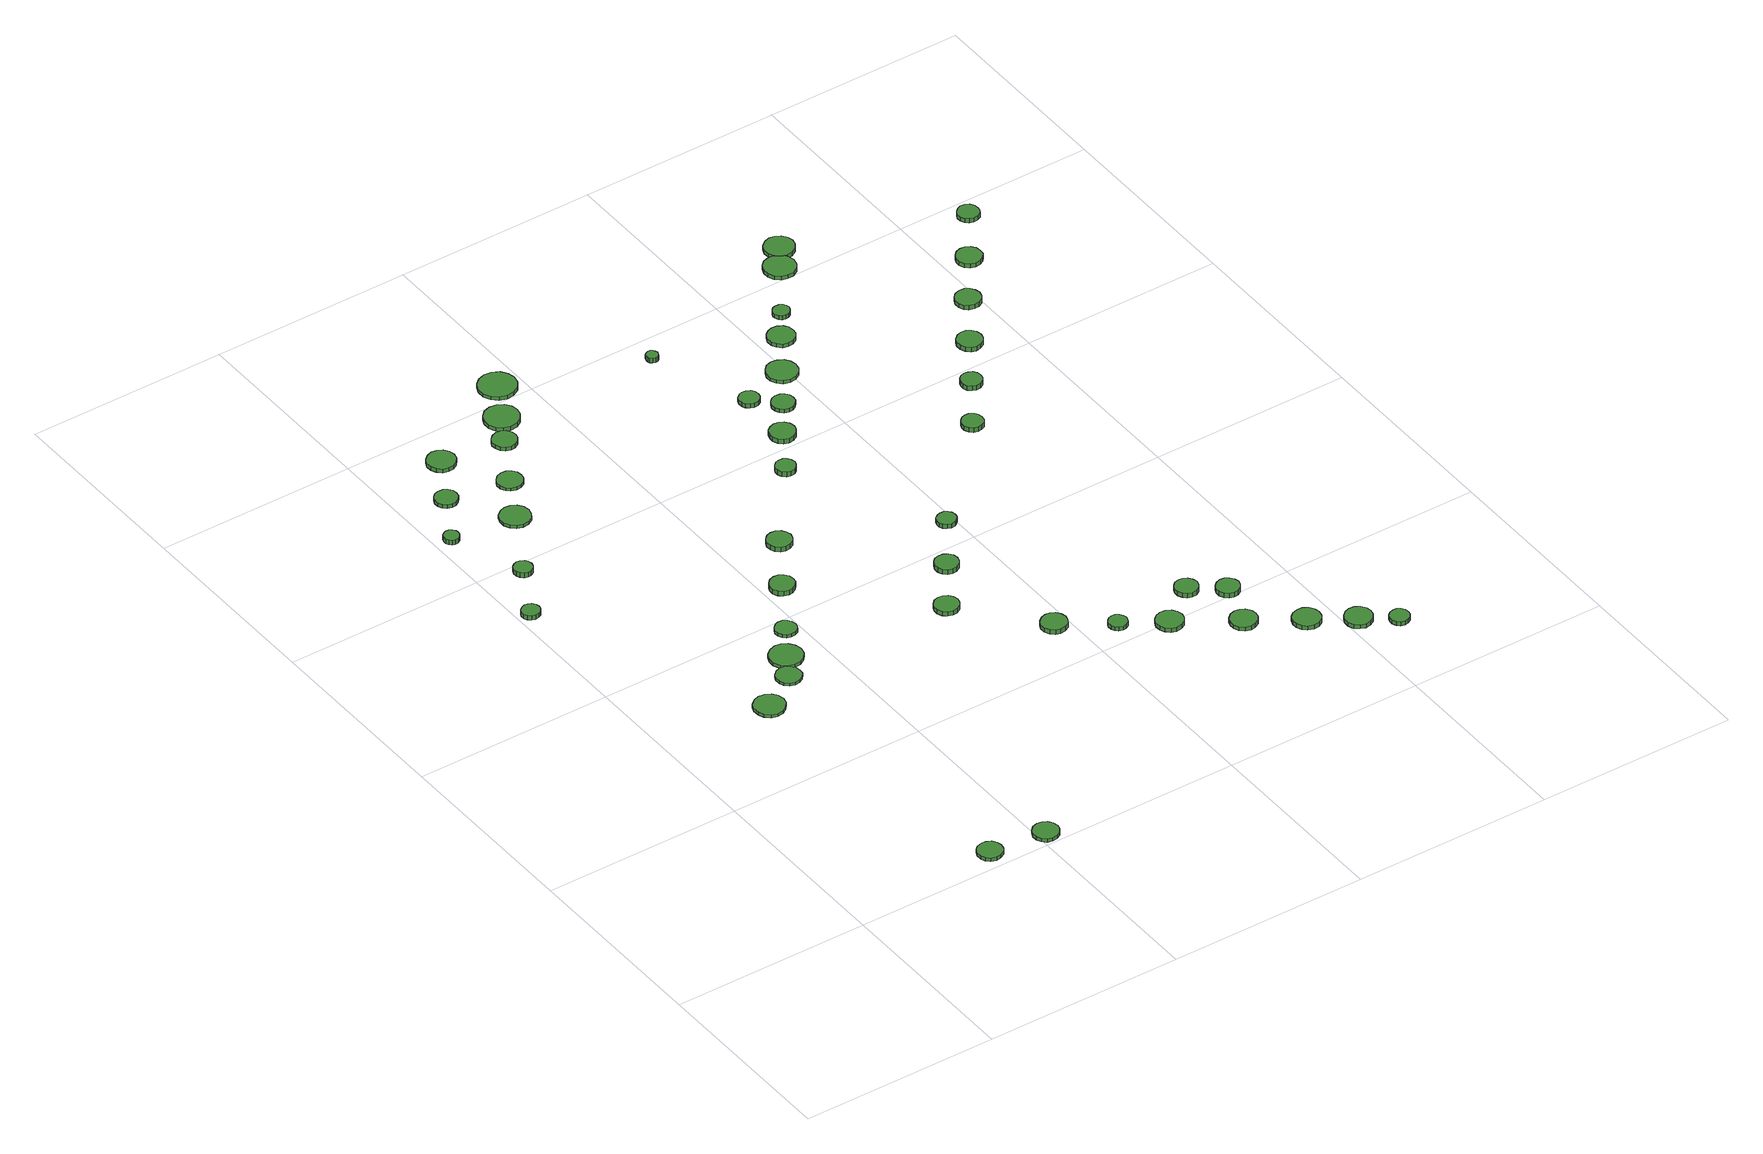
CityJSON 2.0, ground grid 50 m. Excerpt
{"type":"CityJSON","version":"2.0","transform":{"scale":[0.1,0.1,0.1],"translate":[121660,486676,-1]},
"CityObjects":{
"tree1":{"type":"SolitaryVegetationObject","attributes":{"function":"something"},"geometry":[{"type":"MultiSurface","lod":"1","boundaries":[[[0,1,2,3,4,5,6,7,8,9,10,11,12,13,14]],[[15,16,17,18,19,20,21,22,23,24,25,26,27,28,29]],[[0,29,28,1]],[[1,28,27,2]],[[2,27,26,3]],[[3,26,25,4]],[[4,25,24,5]],[[5,24,23,6]],[[6,23,22,7]],[[7,22,21,8]],[[8,21,20,9]],[[9,20,19,10]],[[10,19,18,11]],[[11,18,17,12]],[[12,17,16,13]],[[13,16,15,14]],[[14,15,29,0]]]}]},
"tree2":{"type":"SolitaryVegetationObject","attributes":{"function":"something"},"geometry":[{"type":"MultiSurface","lod":"1","boundaries":[[[30,31,32,33,34,35,36,37,38,39,40,41,42,43,44]],[[45,46,47,48,49,50,51,52,53,54,55,56,57,58,59]],[[30,59,58,31]],[[31,58,57,32]],[[32,57,56,33]],[[33,56,55,34]],[[34,55,54,35]],[[35,54,53,36]],[[36,53,52,37]],[[37,52,51,38]],[[38,51,50,39]],[[39,50,49,40]],[[40,49,48,41]],[[41,48,47,42]],[[42,47,46,43]],[[43,46,45,44]],[[44,45,59,30]]]}]},
"tree3":{"type":"SolitaryVegetationObject","attributes":{"function":"something"},"geometry":[{"type":"MultiSurface","lod":"1","boundaries":[[[60,61,62,63,64,65,66,67,68,69,70,71,72,73,74]],[[75,76,77,78,79,80,81,82,83,84,85,86,87,88,89]],[[60,89,88,61]],[[61,88,87,62]],[[62,87,86,63]],[[63,86,85,64]],[[64,85,84,65]],[[65,84,83,66]],[[66,83,82,67]],[[67,82,81,68]],[[68,81,80,69]],[[69,80,79,70]],[[70,79,78,71]],[[71,78,77,72]],[[72,77,76,73]],[[73,76,75,74]],[[74,75,89,60]]]}]},
"tree4":{"type":"SolitaryVegetationObject","attributes":{"function":"something"},"geometry":[{"type":"MultiSurface","lod":"1","boundaries":[[[90,91,92,93,94,95,96,97,98,99,100,101,102,103,104]],[[105,106,107,108,109,110,111,112,113,114,115,116,117,118,119]],[[90,119,118,91]],[[91,118,117,92]],[[92,117,116,93]],[[93,116,115,94]],[[94,115,114,95]],[[95,114,113,96]],[[96,113,112,97]],[[97,112,111,98]],[[98,111,110,99]],[[99,110,109,100]],[[100,109,108,101]],[[101,108,107,102]],[[102,107,106,103]],[[103,106,105,104]],[[104,105,119,90]]]}]},
"tree5":{"type":"SolitaryVegetationObject","attributes":{"function":"something"},"geometry":[{"type":"MultiSurface","lod":"1","boundaries":[[[120,121,122,123,124,125,126,127,128,129,130,131,132,133,134]],[[135,136,137,138,139,140,141,142,143,144,145,146,147,148,149]],[[120,149,148,121]],[[121,148,147,122]],[[122,147,146,123]],[[123,146,145,124]],[[124,145,144,125]],[[125,144,143,126]],[[126,143,142,127]],[[127,142,141,128]],[[128,141,140,129]],[[129,140,139,130]],[[130,139,138,131]],[[131,138,137,132]],[[132,137,136,133]],[[133,136,135,134]],[[134,135,149,120]]]}]},
"tree6":{"type":"SolitaryVegetationObject","attributes":{"function":"something"},"geometry":[{"type":"MultiSurface","lod":"1","boundaries":[[[150,151,152,153,154,155,156,157,158,159,160,161,162,163,164]],[[165,166,167,168,169,170,171,172,173,174,175,176,177,178,179]],[[150,179,178,151]],[[151,178,177,152]],[[152,177,176,153]],[[153,176,175,154]],[[154,175,174,155]],[[155,174,173,156]],[[156,173,172,157]],[[157,172,171,158]],[[158,171,170,159]],[[159,170,169,160]],[[160,169,168,161]],[[161,168,167,162]],[[162,167,166,163]],[[163,166,165,164]],[[164,165,179,150]]]}]},
"tree7":{"type":"SolitaryVegetationObject","attributes":{"function":"something"},"geometry":[{"type":"MultiSurface","lod":"1","boundaries":[[[180,181,182,183,184,185,186,187,188,189,190,191,192,193,194]],[[195,196,197,198,199,200,201,202,203,204,205,206,207,208,209]],[[180,209,208,181]],[[181,208,207,182]],[[182,207,206,183]],[[183,206,205,184]],[[184,205,204,185]],[[185,204,203,186]],[[186,203,202,187]],[[187,202,201,188]],[[188,201,200,189]],[[189,200,199,190]],[[190,199,198,191]],[[191,198,197,192]],[[192,197,196,193]],[[193,196,195,194]],[[194,195,209,180]]]}]},
"tree8":{"type":"SolitaryVegetationObject","attributes":{"function":"something"},"geometry":[{"type":"MultiSurface","lod":"1","boundaries":[[[210,211,212,213,214,215,216,217,218,219,220,221,222,223,224]],[[225,226,227,228,229,230,231,232,233,234,235,236,237,238,239]],[[210,239,238,211]],[[211,238,237,212]],[[212,237,236,213]],[[213,236,235,214]],[[214,235,234,215]],[[215,234,233,216]],[[216,233,232,217]],[[217,232,231,218]],[[218,231,230,219]],[[219,230,229,220]],[[220,229,228,221]],[[221,228,227,222]],[[222,227,226,223]],[[223,226,225,224]],[[224,225,239,210]]]}]},
"tree9":{"type":"SolitaryVegetationObject","attributes":{"function":"something"},"geometry":[{"type":"MultiSurface","lod":"1","boundaries":[[[240,241,242,243,244,245,246,247,248,249,250,251,252,253,254]],[[255,256,257,258,259,260,261,262,263,264,265,266,267,268,269]],[[240,269,268,241]],[[241,268,267,242]],[[242,267,266,243]],[[243,266,265,244]],[[244,265,264,245]],[[245,264,263,246]],[[246,263,262,247]],[[247,262,261,248]],[[248,261,260,249]],[[249,260,259,250]],[[250,259,258,251]],[[251,258,257,252]],[[252,257,256,253]],[[253,256,255,254]],[[254,255,269,240]]]}]},
"tree10":{"type":"SolitaryVegetationObject","attributes":{"function":"something"},"geometry":[{"type":"MultiSurface","lod":"1","boundaries":[[[270,271,272,273,274,275,276,277,278,279,280,281,282,283,284]],[[285,286,287,288,289,290,291,292,293,294,295,296,297,298,299]],[[270,299,298,271]],[[271,298,297,272]],[[272,297,296,273]],[[273,296,295,274]],[[274,295,294,275]],[[275,294,293,276]],[[276,293,292,277]],[[277,292,291,278]],[[278,291,290,279]],[[279,290,289,280]],[[280,289,288,281]],[[281,288,287,282]],[[282,287,286,283]],[[283,286,285,284]],[[284,285,299,270]]]}]},
"tree11":{"type":"SolitaryVegetationObject","attributes":{"function":"something"},"geometry":[{"type":"MultiSurface","lod":"1","boundaries":[[[300,301,302,303,304,305,306,307,308,309,310,311,312,313,314]],[[315,316,317,318,319,320,321,322,323,324,325,326,327,328,329]],[[300,329,328,301]],[[301,328,327,302]],[[302,327,326,303]],[[303,326,325,304]],[[304,325,324,305]],[[305,324,323,306]],[[306,323,322,307]],[[307,322,321,308]],[[308,321,320,309]],[[309,320,319,310]],[[310,319,318,311]],[[311,318,317,312]],[[312,317,316,313]],[[313,316,315,314]],[[314,315,329,300]]]}]},
"tree12":{"type":"SolitaryVegetationObject","attributes":{"function":"something"},"geometry":[{"type":"MultiSurface","lod":"1","boundaries":[[[330,331,332,333,334,335,336,337,338,339,340,341,342,343,344]],[[345,346,347,348,349,350,351,352,353,354,355,356,357,358,359]],[[330,359,358,331]],[[331,358,357,332]],[[332,357,356,333]],[[333,356,355,334]],[[334,355,354,335]],[[335,354,353,336]],[[336,353,352,337]],[[337,352,351,338]],[[338,351,350,339]],[[339,350,349,340]],[[340,349,348,341]],[[341,348,347,342]],[[342,347,346,343]],[[343,346,345,344]],[[344,345,359,330]]]}]},
"tree13":{"type":"SolitaryVegetationObject","attributes":{"function":"something"},"geometry":[{"type":"MultiSurface","lod":"1","boundaries":[[[360,361,362,363,364,365,366,367,368,369,370,371,372,373,374]],[[375,376,377,378,379,380,381,382,383,384,385,386,387,388,389]],[[360,389,388,361]],[[361,388,387,362]],[[362,387,386,363]],[[363,386,385,364]],[[364,385,384,365]],[[365,384,383,366]],[[366,383,382,367]],[[367,382,381,368]],[[368,381,380,369]],[[369,380,379,370]],[[370,379,378,371]],[[371,378,377,372]],[[372,377,376,373]],[[373,376,375,374]],[[374,375,389,360]]]}]},
"tree14":{"type":"SolitaryVegetationObject","attributes":{"function":"something"},"geometry":[{"type":"MultiSurface","lod":"1","boundaries":[[[390,391,392,393,394,395,396,397,398,399,400,401,402,403,404]],[[405,406,407,408,409,410,411,412,413,414,415,416,417,418,419]],[[390,419,418,391]],[[391,418,417,392]],[[392,417,416,393]],[[393,416,415,394]],[[394,415,414,395]],[[395,414,413,396]],[[396,413,412,397]],[[397,412,411,398]],[[398,411,410,399]],[[399,410,409,400]],[[400,409,408,401]],[[401,408,407,402]],[[402,407,406,403]],[[403,406,405,404]],[[404,405,419,390]]]}]},
"tree15":{"type":"SolitaryVegetationObject","attributes":{"function":"something"},"geometry":[{"type":"MultiSurface","lod":"1","boundaries":[[[420,421,422,423,424,425,426,427,428,429,430,431,432,433,434]],[[435,436,437,438,439,440,441,442,443,444,445,446,447,448,449]],[[420,449,448,421]],[[421,448,447,422]],[[422,447,446,423]],[[423,446,445,424]],[[424,445,444,425]],[[425,444,443,426]],[[426,443,442,427]],[[427,442,441,428]],[[428,441,440,429]],[[429,440,439,430]],[[430,439,438,431]],[[431,438,437,432]],[[432,437,436,433]],[[433,436,435,434]],[[434,435,449,420]]]}]},
"tree16":{"type":"SolitaryVegetationObject","attributes":{"function":"something"},"geometry":[{"type":"MultiSurface","lod":"1","boundaries":[[[450,451,452,453,454,455,456,457,458,459,460,461,462,463,464]],[[465,466,467,468,469,470,471,472,473,474,475,476,477,478,479]],[[450,479,478,451]],[[451,478,477,452]],[[452,477,476,453]],[[453,476,475,454]],[[454,475,474,455]],[[455,474,473,456]],[[456,473,472,457]],[[457,472,471,458]],[[458,471,470,459]],[[459,470,469,460]],[[460,469,468,461]],[[461,468,467,462]],[[462,467,466,463]],[[463,466,465,464]],[[464,465,479,450]]]}]},
"tree17":{"type":"SolitaryVegetationObject","attributes":{"function":"something"},"geometry":[{"type":"MultiSurface","lod":"1","boundaries":[[[480,481,482,483,484,485,486,487,488,489,490,491,492,493,494]],[[495,496,497,498,499,500,501,502,503,504,505,506,507,508,509]],[[480,509,508,481]],[[481,508,507,482]],[[482,507,506,483]],[[483,506,505,484]],[[484,505,504,485]],[[485,504,503,486]],[[486,503,502,487]],[[487,502,501,488]],[[488,501,500,489]],[[489,500,499,490]],[[490,499,498,491]],[[491,498,497,492]],[[492,497,496,493]],[[493,496,495,494]],[[494,495,509,480]]]}]},
"tree18":{"type":"SolitaryVegetationObject","attributes":{"function":"something"},"geometry":[{"type":"MultiSurface","lod":"1","boundaries":[[[510,511,512,513,514,515,516,517,518,519,520,521,522,523,524]],[[525,526,527,528,529,530,531,532,533,534,535,536,537,538,539]],[[510,539,538,511]],[[511,538,537,512]],[[512,537,536,513]],[[513,536,535,514]],[[514,535,534,515]],[[515,534,533,516]],[[516,533,532,517]],[[517,532,531,518]],[[518,531,530,519]],[[519,530,529,520]],[[520,529,528,521]],[[521,528,527,522]],[[522,527,526,523]],[[523,526,525,524]],[[524,525,539,510]]]}]},
"tree19":{"type":"SolitaryVegetationObject","attributes":{"function":"something"},"geometry":[{"type":"MultiSurface","lod":"1","boundaries":[[[540,541,542,543,544,545,546,547,548,549,550,551,552,553,554]],[[555,556,557,558,559,560,561,562,563,564,565,566,567,568,569]],[[540,569,568,541]],[[541,568,567,542]],[[542,567,566,543]],[[543,566,565,544]],[[544,565,564,545]],[[545,564,563,546]],[[546,563,562,547]],[[547,562,561,548]],[[548,561,560,549]],[[549,560,559,550]],[[550,559,558,551]],[[551,558,557,552]],[[552,557,556,553]],[[553,556,555,554]],[[554,555,569,540]]]}]},
"tree20":{"type":"SolitaryVegetationObject","attributes":{"function":"something"},"geometry":[{"type":"MultiSurface","lod":"1","boundaries":[[[570,571,572,573,574,575,576,577,578,579,580,581,582,583,584]],[[585,586,587,588,589,590,591,592,593,594,595,596,597,598,599]],[[570,599,598,571]],[[571,598,597,572]],[[572,597,596,573]],[[573,596,595,574]],[[574,595,594,575]],[[575,594,593,576]],[[576,593,592,577]],[[577,592,591,578]],[[578,591,590,579]],[[579,590,589,580]],[[580,589,588,581]],[[581,588,587,582]],[[582,587,586,583]],[[583,586,585,584]],[[584,585,599,570]]]}]},
"tree21":{"type":"SolitaryVegetationObject","attributes":{"function":"something"},"geometry":[{"type":"MultiSurface","lod":"1","boundaries":[[[600,601,602,603,604,605,606,607,608,609,610,611,612,613,614]],[[615,616,617,618,619,620,621,622,623,624,625,626,627,628,629]],[[600,629,628,601]],[[601,628,627,602]],[[602,627,626,603]],[[603,626,625,604]],[[604,625,624,605]],[[605,624,623,606]],[[606,623,622,607]],[[607,622,621,608]],[[608,621,620,609]],[[609,620,619,610]],[[610,619,618,611]],[[611,618,617,612]],[[612,617,616,613]],[[613,616,615,614]],[[614,615,629,600]]]}]},
"tree22":{"type":"SolitaryVegetationObject","attributes":{"function":"something"},"geometry":[{"type":"MultiSurface","lod":"1","boundaries":[[[630,631,632,633,634,635,636,637,638,639,640,641,642,643,644]],[[645,646,647,648,649,650,651,652,653,654,655,656,657,658,659]],[[630,659,658,631]],[[631,658,657,632]],[[632,657,656,633]],[[633,656,655,634]],[[634,655,654,635]],[[635,654,653,636]],[[636,653,652,637]],[[637,652,651,638]],[[638,651,650,639]],[[639,650,649,640]],[[640,649,648,641]],[[641,648,647,642]],[[642,647,646,643]],[[643,646,645,644]],[[644,645,659,630]]]}]},
"tree23":{"type":"SolitaryVegetationObject","attributes":{"function":"something"},"geometry":[{"type":"MultiSurface","lod":"1","boundaries":[[[660,661,662,663,664,665,666,667,668,669,670,671,672,673,674]],[[675,676,677,678,679,680,681,682,683,684,685,686,687,688,689]],[[660,689,688,661]],[[661,688,687,662]],[[662,687,686,663]],[[663,686,685,664]],[[664,685,684,665]],[[665,684,683,666]],[[666,683,682,667]],[[667,682,681,668]],[[668,681,680,669]],[[669,680,679,670]],[[670,679,678,671]],[[671,678,677,672]],[[672,677,676,673]],[[673,676,675,674]],[[674,675,689,660]]]}]},
"tree24":{"type":"SolitaryVegetationObject","attributes":{"function":"something"},"geometry":[{"type":"MultiSurface","lod":"1","boundaries":[[[690,691,692,693,694,695,696,697,698,699,700,701,702,703,704]],[[705,706,707,708,709,710,711,712,713,714,715,716,717,718,719]],[[690,719,718,691]],[[691,718,717,692]],[[692,717,716,693]],[[693,716,715,694]],[[694,715,714,695]],[[695,714,713,696]],[[696,713,712,697]],[[697,712,711,698]],[[698,711,710,699]],[[699,710,709,700]],[[700,709,708,701]],[[701,708,707,702]],[[702,707,706,703]],[[703,706,705,704]],[[704,705,719,690]]]}]},
"tree25":{"type":"SolitaryVegetationObject","attributes":{"function":"something"},"geometry":[{"type":"MultiSurface","lod":"1","boundaries":[[[720,721,722,723,724,725,726,727,728,729,730,731,732,733,734]],[[735,736,737,738,739,740,741,742,743,744,745,746,747,748,749]],[[720,749,748,721]],[[721,748,747,722]],[[722,747,746,723]],[[723,746,745,724]],[[724,745,744,725]],[[725,744,743,726]],[[726,743,742,727]],[[727,742,741,728]],[[728,741,740,729]],[[729,740,739,730]],[[730,739,738,731]],[[731,738,737,732]],[[732,737,736,733]],[[733,736,735,734]],[[734,735,749,720]]]}]},
"tree26":{"type":"SolitaryVegetationObject","attributes":{"function":"something"},"geometry":[{"type":"MultiSurface","lod":"1","boundaries":[[[750,751,752,753,754,755,756,757,758,759,760,761,762,763,764]],[[765,766,767,768,769,770,771,772,773,774,775,776,777,778,779]],[[750,779,778,751]],[[751,778,777,752]],[[752,777,776,753]],[[753,776,775,754]],[[754,775,774,755]],[[755,774,773,756]],[[756,773,772,757]],[[757,772,771,758]],[[758,771,770,759]],[[759,770,769,760]],[[760,769,768,761]],[[761,768,767,762]],[[762,767,766,763]],[[763,766,765,764]],[[764,765,779,750]]]}]},
"tree27":{"type":"SolitaryVegetationObject","attributes":{"function":"something"},"geometry":[{"type":"MultiSurface","lod":"1","boundaries":[[[780,781,782,783,784,785,786,787,788,789,790,791,792,793,794]],[[795,796,797,798,799,800,801,802,803,804,805,806,807,808,809]],[[780,809,808,781]],[[781,808,807,782]],[[782,807,806,783]],[[783,806,805,784]],[[784,805,804,785]],[[785,804,803,786]],[[786,803,802,787]],[[787,802,801,788]],[[788,801,800,789]],[[789,800,799,790]],[[790,799,798,791]],[[791,798,797,792]],[[792,797,796,793]],[[793,796,795,794]],[[794,795,809,780]]]}]},
"tree28":{"type":"SolitaryVegetationObject","attributes":{"function":"something"},"geometry":[{"type":"MultiSurface","lod":"1","boundaries":[[[810,811,812,813,814,815,816,817,818,819,820,821,822,823,824]],[[825,826,827,828,829,830,831,832,833,834,835,836,837,838,839]],[[810,839,838,811]],[[811,838,837,812]],[[812,837,836,813]],[[813,836,835,814]],[[814,835,834,815]],[[815,834,833,816]],[[816,833,832,817]],[[817,832,831,818]],[[818,831,830,819]],[[819,830,829,820]],[[820,829,828,821]],[[821,828,827,822]],[[822,827,826,823]],[[823,826,825,824]],[[824,825,839,810]]]}]},
"tree29":{"type":"SolitaryVegetationObject","attributes":{"function":"something"},"geometry":[{"type":"MultiSurface","lod":"1","boundaries":[[[840,841,842,843,844,845,846,847,848,849,850,851,852,853,854]],[[855,856,857,858,859,860,861,862,863,864,865,866,867,868,869]],[[840,869,868,841]],[[841,868,867,842]],[[842,867,866,843]],[[843,866,865,844]],[[844,865,864,845]],[[845,864,863,846]],[[846,863,862,847]],[[847,862,861,848]],[[848,861,860,849]],[[849,860,859,850]],[[850,859,858,851]],[[851,858,857,852]],[[852,857,856,853]],[[853,856,855,854]],[[854,855,869,840]]]}]},
"tree30":{"type":"SolitaryVegetationObject","attributes":{"function":"something"},"geometry":[{"type":"MultiSurface","lod":"1","boundaries":[[[870,871,872,873,874,875,876,877,878,879,880,881,882,883,884]],[[885,886,887,888,889,890,891,892,893,894,895,896,897,898,899]],[[870,899,898,871]],[[871,898,897,872]],[[872,897,896,873]],[[873,896,895,874]],[[874,895,894,875]],[[875,894,893,876]],[[876,893,892,877]],[[877,892,891,878]],[[878,891,890,879]],[[879,890,889,880]],[[880,889,888,881]],[[881,888,887,882]],[[882,887,886,883]],[[883,886,885,884]],[[884,885,899,870]]]}]},
"tree31":{"type":"SolitaryVegetationObject","attributes":{"function":"something"},"geometry":[{"type":"MultiSurface","lod":"1","boundaries":[[[900,901,902,903,904,905,906,907,908,909,910,911,912,913,914]],[[915,916,917,918,919,920,921,922,923,924,925,926,927,928,929]],[[900,929,928,901]],[[901,928,927,902]],[[902,927,926,903]],[[903,926,925,904]],[[904,925,924,905]],[[905,924,923,906]],[[906,923,922,907]],[[907,922,921,908]],[[908,921,920,909]],[[909,920,919,910]],[[910,919,918,911]],[[911,918,917,912]],[[912,917,916,913]],[[913,916,915,914]],[[914,915,929,900]]]}]},
"tree32":{"type":"SolitaryVegetationObject","attributes":{"function":"something"},"geometry":[{"type":"MultiSurface","lod":"1","boundaries":[[[930,931,932,933,934,935,936,937,938,939,940,941,942,943,944]],[[945,946,947,948,949,950,951,952,953,954,955,956,957,958,959]],[[930,959,958,931]],[[931,958,957,932]],[[932,957,956,933]],[[933,956,955,934]],[[934,955,954,935]],[[935,954,953,936]],[[936,953,952,937]],[[937,952,951,938]],[[938,951,950,939]],[[939,950,949,940]],[[940,949,948,941]],[[941,948,947,942]],[[942,947,946,943]],[[943,946,945,944]],[[944,945,959,930]]]}]},
"tree33":{"type":"SolitaryVegetationObject","attributes":{"function":"something"},"geometry":[{"type":"MultiSurface","lod":"1","boundaries":[[[960,961,962,963,964,965,966,967,968,969,970,971,972,973,974]],[[975,976,977,978,979,980,981,982,983,984,985,986,987,988,989]],[[960,989,988,961]],[[961,988,987,962]],[[962,987,986,963]],[[963,986,985,964]],[[964,985,984,965]],[[965,984,983,966]],[[966,983,982,967]],[[967,982,981,968]],[[968,981,980,969]],[[969,980,979,970]],[[970,979,978,971]],[[971,978,977,972]],[[972,977,976,973]],[[973,976,975,974]],[[974,975,989,960]]]}]},
"tree34":{"type":"SolitaryVegetationObject","attributes":{"function":"something"},"geometry":[{"type":"MultiSurface","lod":"1","boundaries":[[[990,991,992,993,994,995,996,997,998,999,1000,1001,1002,1003,1004]],[[1005,1006,1007,1008,1009,1010,1011,1012,1013,1014,1015,1016,1017,1018,1019]],[[990,1019,1018,991]],[[991,1018,1017,992]],[[992,1017,1016,993]],[[993,1016,1015,994]],[[994,1015,1014,995]],[[995,1014,1013,996]],[[996,1013,1012,997]],[[997,1012,1011,998]],[[998,1011,1010,999]],[[999,1010,1009,1000]],[[1000,1009,1008,1001]],[[1001,1008,1007,1002]],[[1002,1007,1006,1003]],[[1003,1006,1005,1004]],[[1004,1005,1019,990]]]}]},
"tree35":{"type":"SolitaryVegetationObject","attributes":{"function":"something"},"geometry":[{"type":"MultiSurface","lod":"1","boundaries":[[[1020,1021,1022,1023,1024,1025,1026,1027,1028,1029,1030,1031,1032,1033,1034]],[[1035,1036,1037,1038,1039,1040,1041,1042,1043,1044,1045,1046,1047,1048,1049]],[[1020,1049,1048,1021]],[[1021,1048,1047,1022]],[[1022,1047,1046,1023]],[[1023,1046,1045,1024]],[[1024,1045,1044,1025]],[[1025,1044,1043,1026]],[[1026,1043,1042,1027]],[[1027,1042,1041,1028]],[[1028,1041,1040,1029]],[[1029,1040,1039,1030]],[[1030,1039,1038,1031]],[[1031,1038,1037,1032]],[[1032,1037,1036,1033]],[[1033,1036,1035,1034]],[[1034,1035,1049,1020]]]}]},
"tree36":{"type":"SolitaryVegetationObject","attributes":{"function":"something"},"geometry":[{"type":"MultiSurface","lod":"1","boundaries":[[[1050,1051,1052,1053,1054,1055,1056,1057,1058,1059,1060,1061,1062,1063,1064]],[[1065,1066,1067,1068,1069,1070,1071,1072,1073,1074,1075,1076,1077,1078,1079]],[[1050,1079,1078,1051]],[[1051,1078,1077,1052]],[[1052,1077,1076,1053]],[[1053,1076,1075,1054]],[[1054,1075,1074,1055]],[[1055,1074,1073,1056]],[[1056,1073,1072,1057]],[[1057,1072,1071,1058]],[[1058,1071,1070,1059]],[[1059,1070,1069,1060]],[[1060,1069,1068,1061]],[[1061,1068,1067,1062]],[[1062,1067,1066,1063]],[[1063,1066,1065,1064]],[[1064,1065,1079,1050]]]}]},
"tree37":{"type":"SolitaryVegetationObject","attributes":{"function":"something"},"geometry":[{"type":"MultiSurface","lod":"1","boundaries":[[[1080,1081,1082,1083,1084,1085,1086,1087,1088,1089,1090,1091,1092,1093,1094]],[[1095,1096,1097,1098,1099,1100,1101,1102,1103,1104,1105,1106,1107,1108,1109]],[[1080,1109,1108,1081]],[[1081,1108,1107,1082]],[[1082,1107,1106,1083]],[[1083,1106,1105,1084]],[[1084,1105,1104,1085]],[[1085,1104,1103,1086]],[[1086,1103,1102,1087]],[[1087,1102,1101,1088]],[[1088,1101,1100,1089]],[[1089,1100,1099,1090]],[[1090,1099,1098,1091]],[[1091,1098,1097,1092]],[[1092,1097,1096,1093]],[[1093,1096,1095,1094]],[[1094,1095,1109,1080]]]}]},
"tree38":{"type":"SolitaryVegetationObject","attributes":{"function":"something"},"geometry":[{"type":"MultiSurface","lod":"1","boundaries":[[[1110,1111,1112,1113,1114,1115,1116,1117,1118,1119,1120,1121,1122,1123,1124]],[[1125,1126,1127,1128,1129,1130,1131,1132,1133,1134,1135,1136,1137,1138,1139]],[[1110,1139,1138,1111]],[[1111,1138,1137,1112]],[[1112,1137,1136,1113]],[[1113,1136,1135,1114]],[[1114,1135,1134,1115]],[[1115,1134,1133,1116]],[[1116,1133,1132,1117]],[[1117,1132,1131,1118]],[[1118,1131,1130,1119]],[[1119,1130,1129,1120]],[[1120,1129,1128,1121]],[[1121,1128,1127,1122]],[[1122,1127,1126,1123]],[[1123,1126,1125,1124]],[[1124,1125,1139,1110]]]}]},
"tree39":{"type":"SolitaryVegetationObject","attributes":{"function":"something"},"geometry":[{"type":"MultiSurface","lod":"1","boundaries":[[[1140,1141,1142,1143,1144,1145,1146,1147,1148,1149,1150,1151,1152,1153,1154]],[[1155,1156,1157,1158,1159,1160,1161,1162,1163,1164,1165,1166,1167,1168,1169]],[[1140,1169,1168,1141]],[[1141,1168,1167,1142]],[[1142,1167,1166,1143]],[[1143,1166,1165,1144]],[[1144,1165,1164,1145]],[[1145,1164,1163,1146]],[[1146,1163,1162,1147]],[[1147,1162,1161,1148]],[[1148,1161,1160,1149]],[[1149,1160,1159,1150]],[[1150,1159,1158,1151]],[[1151,1158,1157,1152]],[[1152,1157,1156,1153]],[[1153,1156,1155,1154]],[[1154,1155,1169,1140]]]}]},
"tree40":{"type":"SolitaryVegetationObject","attributes":{"function":"something"},"geometry":[{"type":"MultiSurface","lod":"1","boundaries":[[[1170,1171,1172,1173,1174,1175,1176,1177,1178,1179,1180,1181,1182,1183,1184]],[[1185,1186,1187,1188,1189,1190,1191,1192,1193,1194,1195,1196,1197,1198,1199]],[[1170,1199,1198,1171]],[[1171,1198,1197,1172]],[[1172,1197,1196,1173]],[[1173,1196,1195,1174]],[[1174,1195,1194,1175]],[[1175,1194,1193,1176]],[[1176,1193,1192,1177]],[[1177,1192,1191,1178]],[[1178,1191,1190,1179]],[[1179,1190,1189,1180]],[[1180,1189,1188,1181]],[[1181,1188,1187,1182]],[[1182,1187,1186,1183]],[[1183,1186,1185,1184]],[[1184,1185,1199,1170]]]}]},
"tree41":{"type":"SolitaryVegetationObject","attributes":{"function":"something"},"geometry":[{"type":"MultiSurface","lod":"1","boundaries":[[[1200,1201,1202,1203,1204,1205,1206,1207,1208,1209,1210,1211,1212,1213,1214]],[[1215,1216,1217,1218,1219,1220,1221,1222,1223,1224,1225,1226,1227,1228,1229]],[[1200,1229,1228,1201]],[[1201,1228,1227,1202]],[[1202,1227,1226,1203]],[[1203,1226,1225,1204]],[[1204,1225,1224,1205]],[[1205,1224,1223,1206]],[[1206,1223,1222,1207]],[[1207,1222,1221,1208]],[[1208,1221,1220,1209]],[[1209,1220,1219,1210]],[[1210,1219,1218,1211]],[[1211,1218,1217,1212]],[[1212,1217,1216,1213]],[[1213,1216,1215,1214]],[[1214,1215,1229,1200]]]}]},
"tree42":{"type":"SolitaryVegetationObject","attributes":{"function":"something"},"geometry":[{"type":"MultiSurface","lod":"1","boundaries":[[[1230,1231,1232,1233,1234,1235,1236,1237,1238,1239,1240,1241,1242,1243,1244]],[[1245,1246,1247,1248,1249,1250,1251,1252,1253,1254,1255,1256,1257,1258,1259]],[[1230,1259,1258,1231]],[[1231,1258,1257,1232]],[[1232,1257,1256,1233]],[[1233,1256,1255,1234]],[[1234,1255,1254,1235]],[[1235,1254,1253,1236]],[[1236,1253,1252,1237]],[[1237,1252,1251,1238]],[[1238,1251,1250,1239]],[[1239,1250,1249,1240]],[[1240,1249,1248,1241]],[[1241,1248,1247,1242]],[[1242,1247,1246,1243]],[[1243,1246,1245,1244]],[[1244,1245,1259,1230]]]}]},
"tree43":{"type":"SolitaryVegetationObject","attributes":{"function":"something"},"geometry":[{"type":"MultiSurface","lod":"1","boundaries":[[[1260,1261,1262,1263,1264,1265,1266,1267,1268,1269,1270,1271,1272,1273,1274]],[[1275,1276,1277,1278,1279,1280,1281,1282,1283,1284,1285,1286,1287,1288,1289]],[[1260,1289,1288,1261]],[[1261,1288,1287,1262]],[[1262,1287,1286,1263]],[[1263,1286,1285,1264]],[[1264,1285,1284,1265]],[[1265,1284,1283,1266]],[[1266,1283,1282,1267]],[[1267,1282,1281,1268]],[[1268,1281,1280,1269]],[[1269,1280,1279,1270]],[[1270,1279,1278,1271]],[[1271,1278,1277,1272]],[[1272,1277,1276,1273]],[[1273,1276,1275,1274]],[[1274,1275,1289,1260]]]}]},
"tree44":{"type":"SolitaryVegetationObject","attributes":{"function":"something"},"geometry":[{"type":"MultiSurface","lod":"1","boundaries":[[[1290,1291,1292,1293,1294,1295,1296,1297,1298,1299,1300,1301,1302,1303,1304]],[[1305,1306,1307,1308,1309,1310,1311,1312,1313,1314,1315,1316,1317,1318,1319]],[[1290,1319,1318,1291]],[[1291,1318,1317,1292]],[[1292,1317,1316,1293]],[[1293,1316,1315,1294]],[[1294,1315,1314,1295]],[[1295,1314,1313,1296]],[[1296,1313,1312,1297]],[[1297,1312,1311,1298]],[[1298,1311,1310,1299]],[[1299,1310,1309,1300]],[[1300,1309,1308,1301]],[[1301,1308,1307,1302]],[[1302,1307,1306,1303]],[[1303,1306,1305,1304]],[[1304,1305,1319,1290]]]}]},
"tree45":{"type":"SolitaryVegetationObject","attributes":{"function":"something"},"geometry":[{"type":"MultiSurface","lod":"1","boundaries":[[[1320,1321,1322,1323,1324,1325,1326,1327,1328,1329,1330,1331,1332,1333,1334]],[[1335,1336,1337,1338,1339,1340,1341,1342,1343,1344,1345,1346,1347,1348,1349]],[[1320,1349,1348,1321]],[[1321,1348,1347,1322]],[[1322,1347,1346,1323]],[[1323,1346,1345,1324]],[[1324,1345,1344,1325]],[[1325,1344,1343,1326]],[[1326,1343,1342,1327]],[[1327,1342,1341,1328]],[[1328,1341,1340,1329]],[[1329,1340,1339,1330]],[[1330,1339,1338,1331]],[[1331,1338,1337,1332]],[[1332,1337,1336,1333]],[[1333,1336,1335,1334]],[[1334,1335,1349,1320]]]}]},
"tree46":{"type":"SolitaryVegetationObject","attributes":{"function":"something"},"geometry":[{"type":"MultiSurface","lod":"1","boundaries":[[[1350,1351,1352,1353,1354,1355,1356,1357,1358,1359,1360,1361,1362,1363,1364]],[[1365,1366,1367,1368,1369,1370,1371,1372,1373,1374,1375,1376,1377,1378,1379]],[[1350,1379,1378,1351]],[[1351,1378,1377,1352]],[[1352,1377,1376,1353]],[[1353,1376,1375,1354]],[[1354,1375,1374,1355]],[[1355,1374,1373,1356]],[[1356,1373,1372,1357]],[[1357,1372,1371,1358]],[[1358,1371,1370,1359]],[[1359,1370,1369,1360]],[[1360,1369,1368,1361]],[[1361,1368,1367,1362]],[[1362,1367,1366,1363]],[[1363,1366,1365,1364]],[[1364,1365,1379,1350]]]}]}
},
"vertices":[
[410,49,17],[407,61,17],[400,72,17],[388,78,17],[376,79,17],[363,75,17],[354,67,17],[349,55,17],[349,42,17],[354,31,17],[363,22,17],[376,18,17],[388,19,17],[400,26,17],[407,36,17],[407,36,8],[400,26,8],[388,19,8],[376,18,8],[363,22,8],[354,31,8],[349,42,8],[349,55,8],[354,67,8],[363,75,8],[376,79,8],[388,78,8],[400,72,8],[407,61,8],[410,49,8],
[54,1334,23],[52,1343,23],[46,1351,23],[38,1355,23],[29,1356,23],[20,1353,23],[13,1347,23],[9,1339,23],[9,1329,23],[13,1321,23],[20,1315,23],[29,1312,23],[38,1313,23],[46,1317,23],[52,1325,23],[52,1325,11],[46,1317,11],[38,1313,11],[29,1312,11],[20,1315,11],[13,1321,11],[9,1329,11],[9,1339,11],[13,1347,11],[20,1353,11],[29,1356,11],[38,1355,11],[46,1351,11],[52,1343,11],[54,1334,11],
[314,757,17],[311,773,17],[301,785,17],[288,793,17],[272,795,17],[257,790,17],[245,779,17],[239,765,17],[239,749,17],[245,735,17],[257,724,17],[272,719,17],[288,721,17],[301,729,17],[311,742,17],[311,742,9],[301,729,9],[288,721,9],[272,719,9],[257,724,9],[245,735,9],[239,749,9],[239,765,9],[245,779,9],[257,790,9],[272,795,9],[288,793,9],[301,785,9],[311,773,9],[314,757,9],
[553,34,17],[550,47,17],[542,58,17],[531,64,17],[518,66,17],[505,62,17],[496,53,17],[490,41,17],[490,28,17],[496,16,17],[505,7,17],[518,3,17],[531,5,17],[542,11,17],[550,22,17],[550,22,8],[542,11,8],[531,5,8],[518,3,8],[505,7,8],[496,16,8],[490,28,8],[490,41,8],[496,53,8],[505,62,8],[518,66,8],[531,64,8],[542,58,8],[550,47,8],[553,34,8],
[61,1658,20],[60,1665,20],[55,1672,20],[48,1676,20],[40,1677,20],[33,1674,20],[27,1669,20],[24,1662,20],[24,1654,20],[27,1647,20],[33,1641,20],[40,1639,20],[48,1640,20],[55,1644,20],[60,1650,20],[60,1650,7],[55,1644,7],[48,1640,7],[40,1639,7],[33,1641,7],[27,1647,7],[24,1654,7],[24,1662,7],[27,1669,7],[33,1674,7],[40,1677,7],[48,1676,7],[55,1672,7],[60,1665,7],[61,1658,7],
[127,1468,25],[125,1477,25],[120,1485,25],[111,1490,25],[102,1491,25],[93,1488,25],[86,1482,25],[82,1473,25],[82,1463,25],[86,1455,25],[93,1448,25],[102,1445,25],[111,1446,25],[120,1451,25],[125,1459,25],[125,1459,12],[120,1451,12],[111,1446,12],[102,1445,12],[93,1448,12],[86,1455,12],[82,1463,12],[82,1473,12],[86,1482,12],[93,1488,12],[102,1491,12],[111,1490,12],[120,1485,12],[125,1477,12],[127,1468,12],
[404,822,15],[402,835,15],[394,845,15],[383,852,15],[370,853,15],[358,849,15],[348,840,15],[343,829,15],[343,816,15],[348,804,15],[358,795,15],[370,791,15],[383,792,15],[394,799,15],[402,809,15],[402,809,8],[394,799,8],[383,792,8],[370,791,8],[358,795,8],[348,804,8],[343,816,8],[343,829,8],[348,840,8],[358,849,8],[370,853,8],[383,852,8],[394,845,8],[402,835,8],[404,822,8],
[141,1780,17],[139,1791,17],[132,1800,17],[122,1806,17],[110,1807,17],[99,1804,17],[91,1796,17],[86,1785,17],[86,1774,17],[91,1763,17],[99,1756,17],[110,1752,17],[122,1753,17],[132,1759,17],[139,1768,17],[139,1768,7],[132,1759,7],[122,1753,7],[110,1752,7],[99,1756,7],[91,1763,7],[86,1774,7],[86,1785,7],[91,1796,7],[99,1804,7],[110,1807,7],[122,1806,7],[132,1800,7],[139,1791,7],[141,1780,7],
[450,883,16],[446,900,16],[436,913,16],[422,922,16],[405,924,16],[389,918,16],[376,907,16],[369,892,16],[369,875,16],[376,859,16],[389,848,16],[405,843,16],[422,844,16],[436,853,16],[446,866,16],[446,866,8],[436,853,8],[422,844,8],[405,843,8],[389,848,8],[376,859,8],[369,875,8],[369,892,8],[376,907,8],[389,918,8],[405,924,8],[422,922,8],[436,913,8],[446,900,8],[450,883,8],
[239,1639,16],[236,1654,16],[227,1666,16],[214,1674,16],[198,1676,16],[184,1671,16],[172,1661,16],[166,1647,16],[166,1631,16],[172,1617,16],[184,1607,16],[198,1602,16],[214,1604,16],[227,1611,16],[236,1624,16],[236,1624,8],[227,1611,8],[214,1604,8],[198,1602,8],[184,1607,8],[172,1617,8],[166,1631,8],[166,1647,8],[172,1661,8],[184,1671,8],[198,1676,8],[214,1674,8],[227,1666,8],[236,1654,8],[239,1639,8],
[217,1897,16],[214,1911,16],[205,1923,16],[193,1930,16],[179,1932,16],[165,1927,16],[154,1917,16],[148,1904,16],[148,1890,16],[154,1877,16],[165,1867,16],[179,1863,16],[193,1864,16],[205,1871,16],[214,1883,16],[214,1883,6],[205,1871,6],[193,1864,6],[179,1863,6],[165,1867,6],[154,1877,6],[148,1890,6],[148,1904,6],[154,1917,6],[165,1927,6],[179,1932,6],[193,1930,6],[205,1923,6],[214,1911,6],[217,1897,6],
[490,963,17],[488,973,17],[482,982,17],[472,988,17],[461,989,17],[451,985,17],[443,978,17],[438,968,17],[438,957,17],[443,947,17],[451,940,17],[461,937,17],[472,938,17],[482,943,17],[488,952,17],[488,952,8],[482,943,8],[472,938,8],[461,937,8],[451,940,8],[443,947,8],[438,957,8],[438,968,8],[443,978,8],[451,985,8],[461,989,8],[472,988,8],[482,982,8],[488,973,8],[490,963,8],
[298,1752,15],[296,1765,15],[288,1775,15],[277,1782,15],[264,1783,15],[251,1779,15],[242,1770,15],[236,1758,15],[236,1745,15],[242,1733,15],[251,1725,15],[264,1721,15],[277,1722,15],[288,1729,15],[296,1739,15],[296,1739,7],[288,1729,7],[277,1722,7],[264,1721,7],[251,1725,7],[242,1733,7],[236,1745,7],[236,1758,7],[242,1770,7],[251,1779,7],[264,1783,7],[277,1782,7],[288,1775,7],[296,1765,7],[298,1752,7],
[576,1094,21],[574,1106,21],[566,1116,21],[555,1123,21],[543,1124,21],[531,1120,21],[521,1111,21],[516,1100,21],[516,1087,21],[521,1076,21],[531,1067,21],[543,1063,21],[555,1065,21],[566,1071,21],[574,1081,21],[574,1081,8],[566,1071,8],[555,1065,8],[543,1063,8],[531,1067,8],[521,1076,8],[516,1087,8],[516,1100,8],[521,1111,8],[531,1120,8],[543,1124,8],[555,1123,8],[566,1116,8],[574,1106,8],[576,1094,8],
[370,1877,16],[368,1889,16],[360,1900,16],[349,1906,16],[337,1907,16],[325,1903,16],[316,1895,16],[310,1883,16],[310,1871,16],[316,1859,16],[325,1851,16],[337,1847,16],[349,1848,16],[360,1855,16],[368,1865,16],[368,1865,6],[360,1855,6],[349,1848,6],[337,1847,6],[325,1851,6],[316,1859,6],[310,1871,6],[310,1883,6],[316,1895,6],[325,1903,6],[337,1907,6],[349,1906,6],[360,1900,6],[368,1889,6],[370,1877,6],
[424,1947,17],[420,1964,17],[410,1978,17],[395,1987,17],[377,1989,17],[360,1984,17],[347,1972,17],[340,1956,17],[340,1938,17],[347,1922,17],[360,1910,17],[377,1905,17],[395,1907,17],[410,1916,17],[420,1930,17],[420,1930,6],[410,1916,6],[395,1907,6],[377,1905,6],[360,1910,6],[347,1922,6],[340,1938,6],[340,1956,6],[347,1972,6],[360,1984,6],[377,1989,6],[395,1987,6],[410,1978,6],[420,1964,6],[424,1947,6],
[657,1220,28],[654,1232,28],[647,1242,28],[636,1249,28],[623,1250,28],[611,1246,28],[602,1238,28],[597,1226,28],[597,1214,28],[602,1202,28],[611,1193,28],[623,1190,28],[636,1191,28],[647,1197,28],[654,1207,28],[654,1207,15],[647,1197,15],[636,1191,15],[623,1190,15],[611,1193,15],[602,1202,15],[597,1214,15],[597,1226,15],[602,1238,15],[611,1246,15],[623,1250,15],[636,1249,15],[647,1242,15],[654,1232,15],[657,1220,15],
[835,826,19],[832,838,19],[825,848,19],[814,854,19],[802,855,19],[790,852,19],[781,843,19],[776,832,19],[776,820,19],[781,808,19],[790,800,19],[802,796,19],[814,798,19],[825,804,19],[832,814,19],[832,814,7],[825,804,7],[814,798,7],[802,796,7],[790,800,7],[781,808,7],[776,820,7],[776,832,7],[781,843,7],[790,852,7],[802,855,7],[814,854,7],[825,848,7],[832,838,7],[835,826,7],
[486,2048,15],[482,2066,15],[471,2082,15],[454,2091,15],[435,2093,15],[417,2087,15],[403,2075,15],[395,2057,15],[395,2038,15],[403,2021,15],[417,2008,15],[435,2002,15],[454,2004,15],[471,2014,15],[482,2029,15],[482,2029,6],[471,2014,6],[454,2004,6],[435,2002,6],[417,2008,6],[403,2021,6],[395,2038,6],[395,2057,6],[403,2075,6],[417,2087,6],[435,2093,6],[454,2091,6],[471,2082,6],[482,2066,6],[486,2048,6],
[996,637,19],[993,650,19],[986,660,19],[974,667,19],[961,668,19],[949,664,19],[939,655,19],[933,643,19],[933,630,19],[939,618,19],[949,609,19],[961,605,19],[974,607,19],[986,613,19],[993,624,19],[993,624,7],[986,613,7],[974,607,7],[961,605,7],[949,609,7],[939,618,7],[933,630,7],[933,643,7],[939,655,7],[949,664,7],[961,668,7],[974,667,7],[986,660,7],[993,650,7],[996,637,7],
[919,948,20],[917,959,20],[910,969,20],[899,975,20],[887,976,20],[876,973,20],[867,965,20],[862,954,20],[862,942,20],[867,931,20],[876,923,20],[887,919,20],[899,920,20],[910,926,20],[917,936,20],[917,936,7],[910,926,7],[899,920,7],[887,919,7],[876,923,7],[867,931,7],[862,942,7],[862,954,7],[867,965,7],[876,973,7],[887,976,7],[899,975,7],[910,969,7],[917,959,7],[919,948,7],
[813,1427,30],[810,1437,30],[804,1445,30],[796,1450,30],[785,1451,30],[776,1448,30],[768,1441,30],[764,1432,30],[764,1422,30],[768,1412,30],[776,1405,30],[785,1402,30],[796,1403,30],[804,1409,30],[810,1417,30],[810,1417,17],[804,1409,17],[796,1403,17],[785,1402,17],[776,1405,17],[768,1412,17],[764,1422,17],[764,1432,17],[768,1441,17],[776,1448,17],[785,1451,17],[796,1450,17],[804,1445,17],[810,1437,17],[813,1427,17],
[1105,557,19],[1103,566,19],[1098,574,19],[1090,579,19],[1080,580,19],[1071,577,19],[1064,570,19],[1060,562,19],[1060,552,19],[1064,543,19],[1071,537,19],[1080,534,19],[1090,535,19],[1098,540,19],[1103,548,19],[1103,548,8],[1098,540,8],[1090,535,8],[1080,534,8],[1071,537,8],[1064,543,8],[1060,552,8],[1060,562,8],[1064,570,8],[1071,577,8],[1080,580,8],[1090,579,8],[1098,574,8],[1103,566,8],[1105,557,8],
[1002,1074,23],[1000,1084,23],[994,1091,23],[986,1096,23],[976,1097,23],[967,1094,23],[959,1088,23],[955,1079,23],[955,1069,23],[959,1060,23],[967,1054,23],[976,1050,23],[986,1052,23],[994,1056,23],[1000,1064,23],[1000,1064,11],[994,1056,11],[986,1052,11],[976,1050,11],[967,1054,11],[959,1060,11],[955,1069,11],[955,1079,11],[959,1088,11],[967,1094,11],[976,1097,11],[986,1096,11],[994,1091,11],[1000,1084,11],[1002,1074,11],
[892,1542,21],[889,1555,21],[881,1565,21],[870,1572,21],[857,1573,21],[845,1569,21],[835,1561,21],[830,1549,21],[830,1536,21],[835,1524,21],[845,1515,21],[857,1511,21],[870,1512,21],[881,1519,21],[889,1529,21],[889,1529,8],[881,1519,8],[870,1512,8],[857,1511,8],[845,1515,8],[835,1524,8],[830,1536,8],[830,1549,8],[835,1561,8],[845,1569,8],[857,1573,8],[870,1572,8],[881,1565,8],[889,1555,8],[892,1542,8],
[1213,495,19],[1210,509,19],[1202,520,19],[1190,527,19],[1176,528,19],[1163,524,19],[1153,515,19],[1147,502,19],[1147,488,19],[1153,476,19],[1163,466,19],[1176,462,19],[1190,464,19],[1202,470,19],[1210,482,19],[1210,482,8],[1202,470,8],[1190,464,8],[1176,462,8],[1163,466,8],[1153,476,8],[1147,488,8],[1147,502,8],[1153,515,8],[1163,524,8],[1176,528,8],[1190,527,8],[1202,520,8],[1210,509,8],[1213,495,8],
[794,1932,21],[792,1938,21],[789,1943,21],[784,1946,21],[778,1947,21],[772,1945,21],[767,1941,21],[765,1935,21],[765,1929,21],[767,1923,21],[772,1919,21],[778,1917,21],[784,1918,21],[789,1921,21],[792,1926,21],[792,1926,9],[789,1921,9],[784,1918,9],[778,1917,9],[772,1919,9],[767,1923,9],[765,1929,9],[765,1935,9],[767,1941,9],[772,1945,9],[778,1947,9],[784,1946,9],[789,1943,9],[792,1938,9],[794,1932,9],
[895,1686,18],[893,1696,18],[887,1704,18],[878,1709,18],[867,1710,18],[858,1707,18],[850,1700,18],[846,1691,18],[846,1680,18],[850,1671,18],[858,1664,18],[867,1661,18],[878,1662,18],[887,1667,18],[893,1675,18],[893,1675,7],[887,1667,7],[878,1662,7],[867,1661,7],[858,1664,7],[850,1671,7],[846,1680,7],[846,1691,7],[850,1700,7],[858,1707,7],[867,1710,7],[878,1709,7],[887,1704,7],[893,1696,7],[895,1686,7],
[952,1631,17],[950,1642,17],[943,1651,17],[933,1657,17],[921,1658,17],[910,1655,17],[902,1647,17],[897,1636,17],[897,1625,17],[902,1614,17],[910,1607,17],[921,1603,17],[933,1604,17],[943,1610,17],[950,1619,17],[950,1619,7],[943,1610,7],[933,1604,7],[921,1603,7],[910,1607,7],[902,1614,7],[897,1625,7],[897,1636,7],[902,1647,7],[910,1655,7],[921,1658,7],[933,1657,7],[943,1651,7],[950,1642,7],[952,1631,7],
[1350,404,19],[1347,417,19],[1339,429,19],[1327,435,19],[1314,437,19],[1301,433,19],[1290,423,19],[1285,411,19],[1285,397,19],[1290,385,19],[1301,375,19],[1314,371,19],[1327,373,19],[1339,380,19],[1347,391,19],[1347,391,8],[1339,380,8],[1327,373,8],[1314,371,8],[1301,375,8],[1290,385,8],[1285,397,8],[1285,411,8],[1290,423,8],[1301,433,8],[1314,437,8],[1327,435,8],[1339,429,8],[1347,417,8],[1350,404,8],
[1306,570,21],[1303,582,21],[1296,591,21],[1286,597,21],[1274,598,21],[1263,595,21],[1255,587,21],[1250,576,21],[1250,564,21],[1255,554,21],[1263,546,21],[1274,542,21],[1286,543,21],[1296,549,21],[1303,559,21],[1303,559,9],[1296,549,9],[1286,543,9],[1274,542,9],[1263,546,9],[1255,554,9],[1250,564,9],[1250,576,9],[1255,587,9],[1263,595,9],[1274,598,9],[1286,597,9],[1296,591,9],[1303,582,9],[1306,570,9],
[1026,1727,15],[1023,1742,15],[1014,1755,15],[1000,1763,15],[984,1765,15],[969,1760,15],[958,1749,15],[951,1735,15],[951,1719,15],[958,1705,15],[969,1694,15],[984,1689,15],[1000,1691,15],[1014,1699,15],[1023,1712,15],[1023,1712,6],[1014,1699,6],[1000,1691,6],[984,1689,6],[969,1694,6],[958,1705,6],[951,1719,6],[951,1735,6],[958,1749,6],[969,1760,6],[984,1765,6],[1000,1763,6],[1014,1755,6],[1023,1742,6],[1026,1727,6],
[1383,518,20],[1380,530,20],[1373,540,20],[1363,546,20],[1351,547,20],[1340,543,20],[1331,535,20],[1326,524,20],[1326,512,20],[1331,502,20],[1340,494,20],[1351,490,20],[1363,491,20],[1373,497,20],[1380,507,20],[1380,507,8],[1373,497,8],[1363,491,8],[1351,490,8],[1340,494,8],[1331,502,8],[1326,512,8],[1326,524,8],[1331,535,8],[1340,543,8],[1351,547,8],[1363,546,8],[1373,540,8],[1380,530,8],[1383,518,8],
[1468,328,19],[1465,341,19],[1457,353,19],[1445,360,19],[1431,361,19],[1417,357,19],[1407,348,19],[1401,335,19],[1401,321,19],[1407,308,19],[1417,298,19],[1431,294,19],[1445,295,19],[1457,302,19],[1465,314,19],[1465,314,8],[1457,302,8],[1445,295,8],[1431,294,8],[1417,298,8],[1407,308,8],[1401,321,8],[1401,335,8],[1407,348,8],[1417,357,8],[1431,361,8],[1445,360,8],[1457,353,8],[1465,341,8],[1468,328,8],
[1091,1830,16],[1089,1844,16],[1081,1855,16],[1069,1862,16],[1055,1863,16],[1042,1859,16],[1032,1850,16],[1026,1837,16],[1026,1823,16],[1032,1811,16],[1042,1801,16],[1055,1797,16],[1069,1798,16],[1081,1805,16],[1089,1817,16],[1089,1817,6],[1081,1805,6],[1069,1798,6],[1055,1797,6],[1042,1801,6],[1032,1811,6],[1026,1823,6],[1026,1837,6],[1032,1850,6],[1042,1859,6],[1055,1863,6],[1069,1862,6],[1081,1855,6],[1089,1844,6],[1091,1830,6],
[1565,265,19],[1562,278,19],[1554,290,19],[1542,297,19],[1528,298,19],[1515,294,19],[1504,284,19],[1499,272,19],[1499,258,19],[1504,245,19],[1515,236,19],[1528,231,19],[1542,233,19],[1554,240,19],[1562,251,19],[1562,251,8],[1554,240,8],[1542,233,8],[1528,231,8],[1515,236,8],[1504,245,8],[1499,258,8],[1499,272,8],[1504,284,8],[1515,294,8],[1528,298,8],[1542,297,8],[1554,290,8],[1562,278,8],[1565,265,8],
[1251,1326,24],[1249,1337,24],[1243,1345,24],[1233,1351,24],[1222,1352,24],[1212,1349,24],[1204,1341,24],[1200,1331,24],[1200,1321,24],[1204,1311,24],[1212,1303,24],[1222,1300,24],[1233,1301,24],[1243,1306,24],[1249,1315,24],[1249,1315,11],[1243,1306,11],[1233,1301,11],[1222,1300,11],[1212,1303,11],[1204,1311,11],[1200,1321,11],[1200,1331,11],[1204,1341,11],[1212,1349,11],[1222,1352,11],[1233,1351,11],[1243,1345,11],[1249,1337,11],[1251,1326,11],
[1631,214,19],[1629,224,19],[1623,232,19],[1615,237,19],[1605,238,19],[1595,235,19],[1588,228,19],[1584,219,19],[1584,209,19],[1588,200,19],[1595,193,19],[1605,190,19],[1615,191,19],[1623,196,19],[1629,204,19],[1629,204,8],[1623,196,8],[1615,191,8],[1605,190,8],[1595,193,8],[1588,200,8],[1584,209,8],[1584,219,8],[1588,228,8],[1595,235,8],[1605,238,8],[1615,237,8],[1623,232,8],[1629,224,8],[1631,214,8],
[1130,1902,17],[1128,1910,17],[1123,1917,17],[1116,1921,17],[1107,1922,17],[1099,1920,17],[1093,1914,17],[1089,1906,17],[1089,1898,17],[1093,1890,17],[1099,1884,17],[1107,1882,17],[1116,1883,17],[1123,1887,17],[1128,1894,17],[1128,1894,6],[1123,1887,6],[1116,1883,6],[1107,1882,6],[1099,1884,6],[1093,1890,6],[1089,1898,6],[1089,1906,6],[1093,1914,6],[1099,1920,6],[1107,1922,6],[1116,1921,6],[1123,1917,6],[1128,1910,6],[1130,1902,6],
[1337,1453,21],[1335,1464,21],[1329,1473,21],[1319,1478,21],[1308,1479,21],[1298,1476,21],[1290,1469,21],[1286,1459,21],[1286,1448,21],[1290,1438,21],[1298,1431,21],[1308,1427,21],[1319,1428,21],[1329,1434,21],[1335,1443,21],[1335,1443,8],[1329,1434,8],[1319,1428,8],[1308,1427,8],[1298,1431,8],[1290,1438,8],[1286,1448,8],[1286,1459,8],[1290,1469,8],[1298,1476,8],[1308,1479,8],[1319,1478,8],[1329,1473,8],[1335,1464,8],[1337,1453,8],
[1237,2036,16],[1233,2052,16],[1224,2065,16],[1210,2073,16],[1194,2074,16],[1179,2070,16],[1167,2059,16],[1160,2044,16],[1160,2028,16],[1167,2013,16],[1179,2003,16],[1194,1998,16],[1210,1999,16],[1224,2007,16],[1233,2020,16],[1233,2020,6],[1224,2007,6],[1210,1999,6],[1194,1998,6],[1179,2003,6],[1167,2013,6],[1160,2028,6],[1160,2044,6],[1167,2059,6],[1179,2070,6],[1194,2074,6],[1210,2073,6],[1224,2065,6],[1233,2052,6],[1237,2036,6],
[1422,1574,20],[1419,1587,20],[1412,1597,20],[1401,1604,20],[1388,1605,20],[1376,1601,20],[1366,1592,20],[1361,1581,20],[1361,1568,20],[1366,1556,20],[1376,1547,20],[1388,1543,20],[1401,1545,20],[1412,1551,20],[1419,1561,20],[1419,1561,8],[1412,1551,8],[1401,1545,8],[1388,1543,8],[1376,1547,8],[1366,1556,8],[1361,1568,8],[1361,1581,8],[1366,1592,8],[1376,1601,8],[1388,1605,8],[1401,1604,8],[1412,1597,8],[1419,1587,8],[1422,1574,8],
[1274,2094,17],[1271,2108,17],[1262,2121,17],[1249,2128,17],[1234,2130,17],[1220,2125,17],[1208,2115,17],[1202,2101,17],[1202,2086,17],[1208,2072,17],[1220,2062,17],[1234,2057,17],[1249,2059,17],[1262,2067,17],[1271,2079,17],[1271,2079,6],[1262,2067,6],[1249,2059,6],[1234,2057,6],[1220,2062,6],[1208,2072,6],[1202,2086,6],[1202,2101,6],[1208,2115,6],[1220,2125,6],[1234,2130,6],[1249,2128,6],[1262,2121,6],[1271,2108,6],[1274,2094,6],
[1506,1700,19],[1503,1713,19],[1496,1723,19],[1485,1730,19],[1472,1731,19],[1459,1727,19],[1450,1719,19],[1445,1707,19],[1445,1694,19],[1450,1682,19],[1459,1674,19],[1472,1670,19],[1485,1671,19],[1496,1677,19],[1503,1688,19],[1503,1688,7],[1496,1677,7],[1485,1671,7],[1472,1670,7],[1459,1674,7],[1450,1682,7],[1445,1694,7],[1445,1707,7],[1450,1719,7],[1459,1727,7],[1472,1731,7],[1485,1730,7],[1496,1723,7],[1503,1713,7],[1506,1700,7],
[1593,1821,20],[1591,1834,20],[1583,1844,20],[1572,1851,20],[1559,1852,20],[1547,1848,20],[1537,1839,20],[1532,1828,20],[1532,1815,20],[1537,1803,20],[1547,1794,20],[1559,1790,20],[1572,1792,20],[1583,1798,20],[1591,1808,20],[1591,1808,8],[1583,1798,8],[1572,1792,8],[1559,1790,8],[1547,1794,8],[1537,1803,8],[1532,1815,8],[1532,1828,8],[1537,1839,8],[1547,1848,8],[1559,1852,8],[1572,1851,8],[1583,1844,8],[1591,1834,8],[1593,1821,8],
[1677,1951,20],[1675,1961,20],[1669,1970,20],[1659,1976,20],[1648,1977,20],[1638,1973,20],[1630,1966,20],[1625,1956,20],[1625,1945,20],[1630,1935,20],[1638,1928,20],[1648,1925,20],[1659,1926,20],[1669,1931,20],[1675,1940,20],[1675,1940,8],[1669,1931,8],[1659,1926,8],[1648,1925,8],[1638,1928,8],[1630,1935,8],[1625,1945,8],[1625,1956,8],[1630,1966,8],[1638,1973,8],[1648,1977,8],[1659,1976,8],[1669,1970,8],[1675,1961,8],[1677,1951,8]
]}
